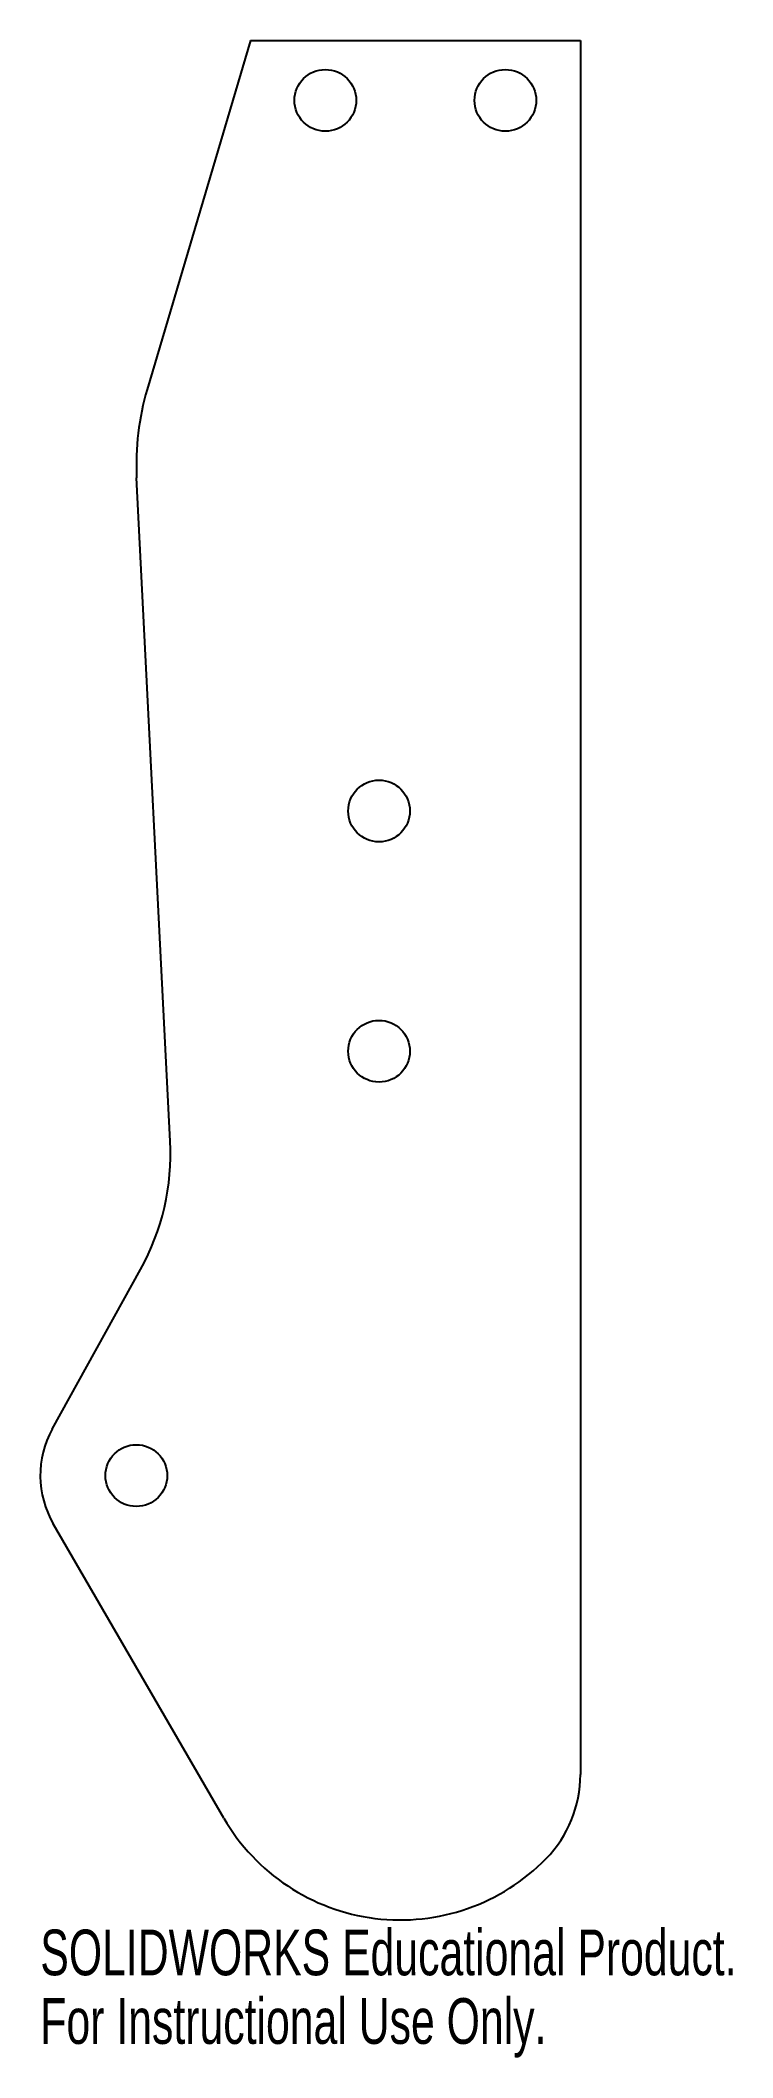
# Model space of a CAD drawing. Header units: inches. Extents: x -2.13 to 0.76, y -7.9 to 0.5.
import ezdxf

# ---------------------------------------------------------------- set-up
doc = ezdxf.new("R2010")
doc.units = ezdxf.units.IN
doc.header["$MEASUREMENT"] = 0
doc.styles.add('SLDTEXTSTYLE0', font='TXT', dxfattribs={"width": 0.7})

msp = doc.modelspace()

# ---------------------------------------------------------------- linework, layer by layer
at = {"color": 7, "linetype": 'Continuous', "lineweight": 25}
for p, q in [((-1.25, 0.5), (-1.6798, -0.9531)), ((-1.25, 0.5), (0.125, 0.5)), ((0.125, 0.5), (0.125, -6.7199)), ((-1.5837, -4.0824), (-1.7236, -1.3208)), ((-2.075, -5.2813), (-1.7074, -4.6172)), ((-1.3603, -6.9014), (-2.071, -5.6756))]:
    msp.add_line(p, q, dxfattribs=at)
for centre in [(-0.9375, 0.25), (-0.1875, 0.25), (-0.7137, -2.7084), (-0.7137, -3.7084), (-1.725, -5.475)]:
    msp.add_circle(centre, 0.1285, dxfattribs=at)
for centre, radius, start, end in [((-0.625, -1.2651), 1.1, 163.52237, 182.90039), ((-2.5824, -4.133), 1, 331.03896, 2.90039), ((-1.725, -5.475), 0.4, 151.03896, 210.1063), ((-0.375, -6.7199), 0.5, 315.58469, 0), ((-0.625, -6.475), 0.85, 210.1063, 315.58469)]:
    msp.add_arc(centre, radius, start, end, dxfattribs=at)

# ---------------------------------------------------------------- texts
at = {"color": 7, "linetype": 'Continuous', "char_height": 0.1903, "attachment_point": 1, "style": 'SLDTEXTSTYLE0'}
for s, insert in [('SOLIDWORKS Educational Product.', (-2.125, -7.3651)), ('For Instructional Use Only.', (-2.125, -7.6506))]:
    msp.add_mtext(s, dxfattribs=dict(at, insert=insert))

doc.saveas('drawing.dxf')
